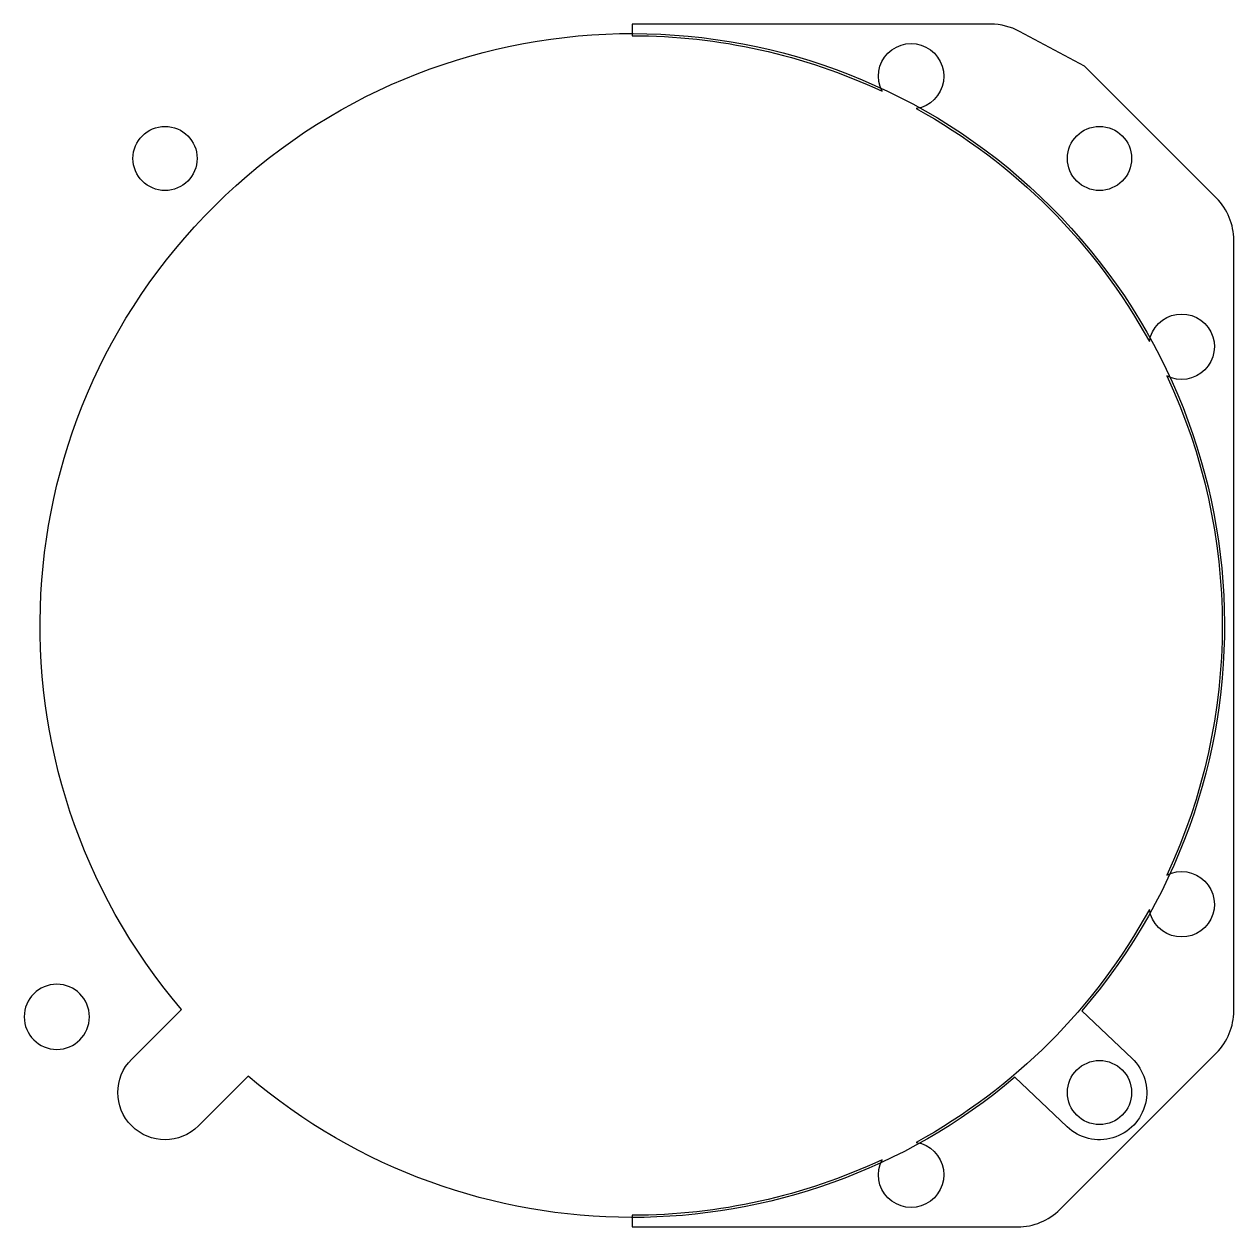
# Model space of a CAD drawing. Header units: millimetres. Extents: x -40.9 to 40.5, y -40.5 to 40.5.
import ezdxf

# ---------------------------------------------------------------- set-up
doc = ezdxf.new("R2010")
doc.units = ezdxf.units.MM
doc.layers.get('0').update_dxf_attribs({"linetype": 'CONTINUOUS'})

msp = doc.modelspace()

# ---------------------------------------------------------------- linework, layer by layer
for points in [[(40.465, -25.929), (40.465, 25.929, 0.198864), (39.294, 28.757), (30.416, 37.639), (26.052, 39.981, 0.123752), (24.123, 40.465), (0, 40.465), (0, 39.688, -0.109731), (16.803, 35.955, -3.086426), (19.104, 34.787, -0.142551), (34.787, 19.104, -3.086426), (35.955, 16.803, -0.222137), (35.955, -16.803, -3.086426), (34.787, -19.104, -0.142551), (19.104, -34.787, -3.086426), (16.803, -35.955, -0.109731), (0, -39.688), (0, -40.466), (25.933, -40.466, 0.198961), (28.762, -39.293), (39.294, -28.757, 0.198864)], [(29.245, -33.733), (25.739, -30.406, -0.367323), (-25.835, -30.325), (-29.186, -33.676, -1), (-33.676, -29.186), (-30.325, -25.835, -2.17), (30.245, -25.928), (33.617, -29.128, -1.000094)]]:
    msp.add_lwpolyline(points, format="xyb", close=True)
for centre in [(-31.431, 31.431), (-31.431, 31.431), (31.431, 31.431), (31.431, 31.431), (31.431, -31.431)]:
    msp.add_circle(centre, 2.159)
at = {"extrusion": (0, -1.22465e-16, -1)}
msp.add_circle((38.713, -26.332), 2.193, dxfattribs=at)

doc.saveas('drawing.dxf')
